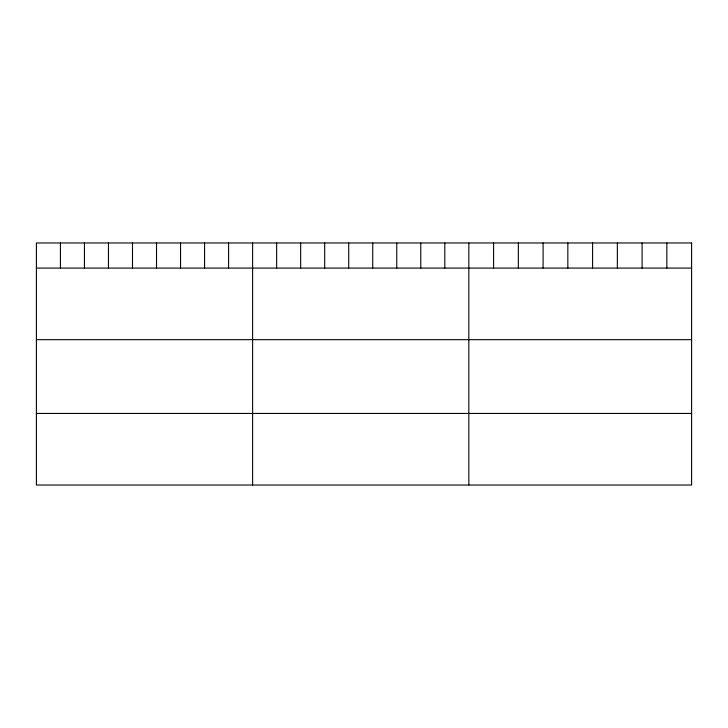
<?xml version="1.0" encoding="UTF-8"?>
<svg xmlns="http://www.w3.org/2000/svg" width="728" height="728" viewBox="0 0 728 728"><rect width="100%" height="100%" fill="white"/><g stroke="black" fill="none" stroke-linecap="round" stroke-linejoin="round"><path stroke-width="1.09" d="M36.4 268.077L691.6 268.077M36.4 339.676L691.6 339.676M36.4 413.431L691.6 413.431M666.848 242.97L666.848 268.077M642.096 242.97L642.096 268.077M617.344 242.97L617.344 268.077M592.592 242.97L592.592 268.077M567.84 242.97L567.84 268.077M543.088 242.97L543.088 268.077M518.336 242.97L518.336 268.077M493.584 242.97L493.584 268.077M468.832 242.97L468.832 485.03M444.808 242.97L444.808 268.077M420.784 242.97L420.784 268.077M396.76 242.97L396.76 268.077M372.736 242.97L372.736 268.077M348.712 242.97L348.712 268.077M324.688 242.97L324.688 268.077M300.664 242.97L300.664 268.077M276.64 242.97L276.64 268.077M252.616 242.97L252.616 485.03M228.592 242.97L228.592 268.077M204.568 242.97L204.568 268.077M180.544 242.97L180.544 268.077M156.52 242.97L156.52 268.077M132.496 242.97L132.496 268.077M108.472 242.97L108.472 268.077M84.448 242.97L84.448 268.077M60.424 242.97L60.424 268.077M691.6 242.97L36.4 242.97L36.4 485.03L691.6 485.03L691.6 242.97"/></g></svg>
